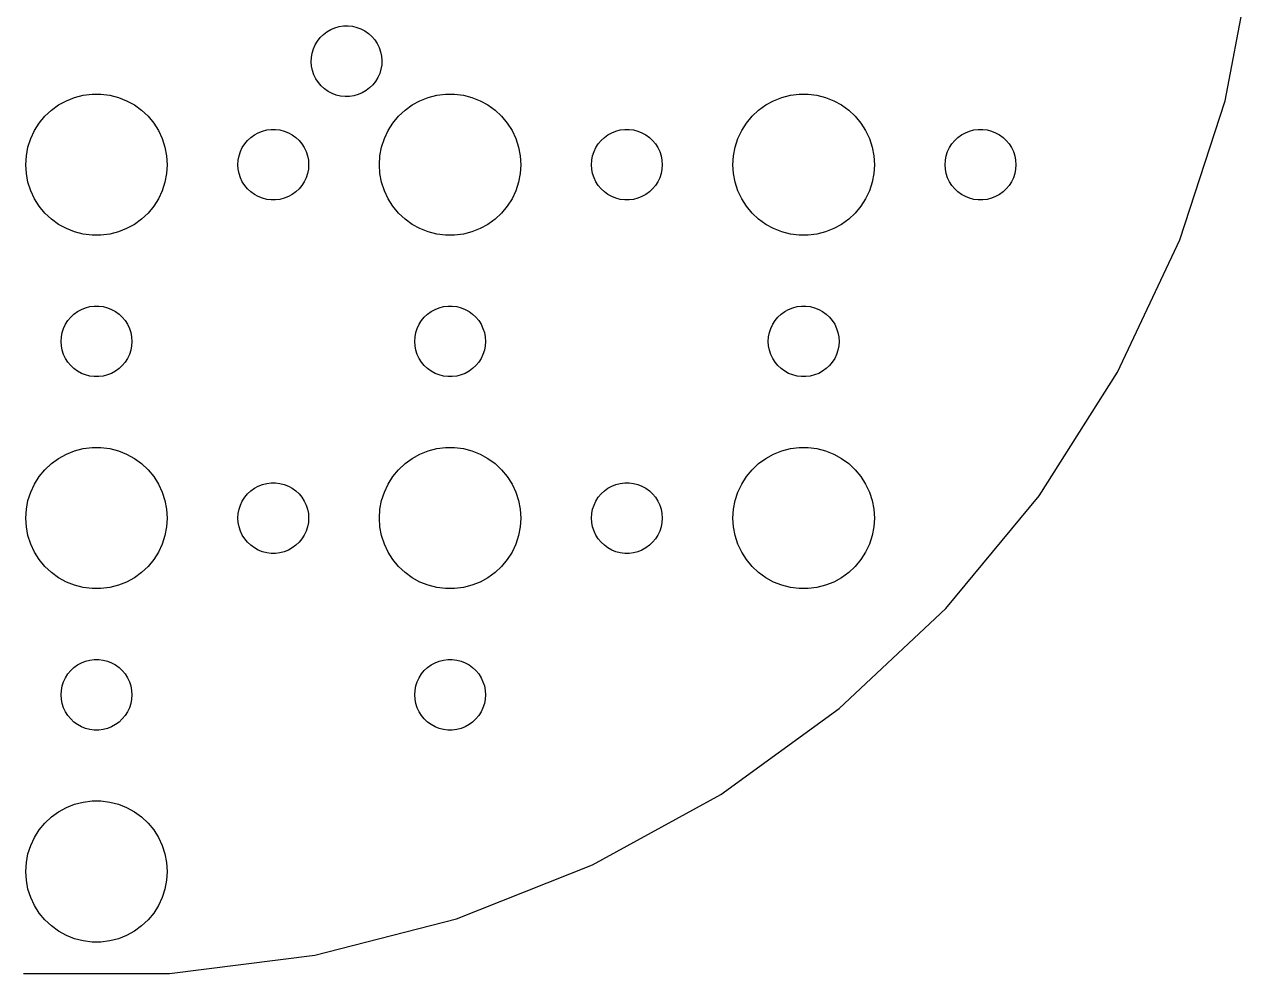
# Model space of a CAD drawing. Header units: metres. Extents: x -52 to 52, y -49 to 489.
# Drawn here: x -3.1 to 49, y 280.7 to 320.9 of the extents above; entities that cross this region are included whole.
import ezdxf

# ---------------------------------------------------------------- set-up
doc = ezdxf.new("R2010")
doc.units = ezdxf.units.M

msp = doc.modelspace()

# ---------------------------------------------------------------- linework, layer by layer
for p, q in [((47.874, 317.708), (49.037, 323.805)), ((10.2951, 320.86), (10.4815, 320.888)), ((10.4815, 320.888), (10.6698, 320.892)), ((10.6698, 320.892), (10.8571, 320.872)), ((10.8571, 320.872), (11.0405, 320.829)), ((9.37527, 320.249), (9.49228, 320.397)), ((9.49228, 320.397), (9.62686, 320.529)), ((9.62686, 320.529), (9.7769, 320.642)), ((9.7769, 320.642), (9.94003, 320.737)), ((9.94003, 320.737), (10.1137, 320.81)), ((10.1137, 320.81), (10.2951, 320.86)), ((11.0405, 320.829), (11.2171, 320.763)), ((11.2171, 320.763), (11.384, 320.676)), ((11.384, 320.676), (11.5387, 320.569)), ((11.5387, 320.569), (11.6787, 320.443)), ((11.6787, 320.443), (11.8018, 320.3)), ((9.14662, 319.736), (9.20107, 319.916)), ((9.20107, 319.916), (9.27768, 320.088)), ((9.27768, 320.088), (9.37527, 320.249)), ((11.8018, 320.3), (11.906, 320.143)), ((11.906, 320.143), (11.9898, 319.974)), ((11.9898, 319.974), (12.0517, 319.796)), ((9.10732, 319.362), (9.1152, 319.55)), ((9.12308, 319.174), (9.10732, 319.362)), ((9.1152, 319.55), (9.14662, 319.736)), ((12.0517, 319.796), (12.0909, 319.612)), ((12.0909, 319.612), (12.1067, 319.424)), ((12.1067, 319.424), (12.0988, 319.236)), ((9.16225, 318.99), (9.12308, 319.174)), ((9.2242, 318.812), (9.16225, 318.99)), ((9.30795, 318.643), (9.2242, 318.812)), ((12.0129, 318.87), (11.9363, 318.698)), ((12.0674, 319.05), (12.0129, 318.87)), ((12.0988, 319.236), (12.0674, 319.05)), ((9.4122, 318.486), (9.30795, 318.643)), ((9.53528, 318.344), (9.4122, 318.486)), ((9.67528, 318.217), (9.53528, 318.344)), ((11.7217, 318.389), (11.5871, 318.258)), ((11.8387, 318.537), (11.7217, 318.389)), ((11.9363, 318.698), (11.8387, 318.537)), ((-1.27733, 317.714), (-0.927048, 317.853)), ((-0.927048, 317.853), (-0.562134, 317.947)), ((-0.562134, 317.947), (-0.18837, 317.994)), ((-0.18837, 317.994), (0.18837, 317.994)), ((0.18837, 317.994), (0.562134, 317.947)), ((0.562134, 317.947), (0.927048, 317.853)), ((0.927048, 317.853), (1.27733, 317.714)), ((9.82996, 318.11), (9.67528, 318.217)), ((9.99689, 318.023), (9.82996, 318.11)), ((10.1734, 317.957), (9.99689, 318.023)), ((10.3568, 317.914), (10.1734, 317.957)), ((10.5442, 317.894), (10.3568, 317.914)), ((10.7325, 317.898), (10.5442, 317.894)), ((10.9189, 317.926), (10.7325, 317.898)), ((11.1003, 317.976), (10.9189, 317.926)), ((11.2739, 318.049), (11.1003, 317.976)), ((11.4371, 318.144), (11.2739, 318.049)), ((11.5871, 318.258), (11.4371, 318.144)), ((13.7227, 317.714), (14.0729, 317.853)), ((14.0729, 317.853), (14.4379, 317.947)), ((14.4379, 317.947), (14.8116, 317.994)), ((14.8116, 317.994), (15.1884, 317.994)), ((15.1884, 317.994), (15.5621, 317.947)), ((15.5621, 317.947), (15.927, 317.853)), ((15.927, 317.853), (16.2773, 317.714)), ((28.7227, 317.714), (29.0729, 317.853)), ((29.0729, 317.853), (29.4379, 317.947)), ((29.4379, 317.947), (29.8116, 317.994)), ((29.8116, 317.994), (30.1884, 317.994)), ((30.1884, 317.994), (30.5621, 317.947)), ((30.5621, 317.947), (30.927, 317.853)), ((30.927, 317.853), (31.2773, 317.714)), ((-2.1869, 317.054), (-1.91226, 317.312)), ((-1.91226, 317.312), (-1.60747, 317.533)), ((-1.60747, 317.533), (-1.27733, 317.714)), ((1.27733, 317.714), (1.60747, 317.533)), ((1.60747, 317.533), (1.91226, 317.312)), ((1.91226, 317.312), (2.1869, 317.054)), ((12.8131, 317.054), (13.0877, 317.312)), ((13.0877, 317.312), (13.3925, 317.533)), ((13.3925, 317.533), (13.7227, 317.714)), ((16.2773, 317.714), (16.6075, 317.533)), ((16.6075, 317.533), (16.9123, 317.312)), ((16.9123, 317.312), (17.1869, 317.054)), ((27.8131, 317.054), (28.0877, 317.312)), ((28.0877, 317.312), (28.3925, 317.533)), ((28.3925, 317.533), (28.7227, 317.714)), ((31.2773, 317.714), (31.6075, 317.533)), ((31.6075, 317.533), (31.9123, 317.312)), ((31.9123, 317.312), (32.1869, 317.054)), ((45.9559, 311.805), (47.874, 317.708)), ((-2.62891, 316.445), (-2.42705, 316.763)), ((-2.42705, 316.763), (-2.1869, 317.054)), ((2.1869, 317.054), (2.42705, 316.763)), ((2.42705, 316.763), (2.62891, 316.445)), ((12.3711, 316.445), (12.5729, 316.763)), ((12.5729, 316.763), (12.8131, 317.054)), ((17.1869, 317.054), (17.427, 316.763)), ((17.427, 316.763), (17.6289, 316.445)), ((27.3711, 316.445), (27.5729, 316.763)), ((27.5729, 316.763), (27.8131, 317.054)), ((32.1869, 317.054), (32.427, 316.763)), ((32.427, 316.763), (32.6289, 316.445)), ((-2.78932, 316.104), (-2.62891, 316.445)), ((2.62891, 316.445), (2.78932, 316.104)), ((6.54385, 316.156), (6.69626, 316.266)), ((6.69626, 316.266), (6.86133, 316.357)), ((6.86133, 316.357), (7.03647, 316.427)), ((7.03647, 316.427), (7.21892, 316.473)), ((7.21892, 316.473), (7.40581, 316.497)), ((7.40581, 316.497), (7.59418, 316.497)), ((7.59418, 316.497), (7.78107, 316.473)), ((7.78107, 316.473), (7.96352, 316.427)), ((7.96352, 316.427), (8.13866, 316.357)), ((8.13866, 316.357), (8.30373, 316.266)), ((8.30373, 316.266), (8.45613, 316.156)), ((12.2107, 316.104), (12.3711, 316.445)), ((17.6289, 316.445), (17.7893, 316.104)), ((21.5439, 316.156), (21.6963, 316.266)), ((21.6963, 316.266), (21.8613, 316.357)), ((21.8613, 316.357), (22.0365, 316.427)), ((22.0365, 316.427), (22.2189, 316.473)), ((22.2189, 316.473), (22.4058, 316.497)), ((22.4058, 316.497), (22.5942, 316.497)), ((22.5942, 316.497), (22.7811, 316.473)), ((22.7811, 316.473), (22.9635, 316.427)), ((22.9635, 316.427), (23.1387, 316.357)), ((23.1387, 316.357), (23.3037, 316.266)), ((23.3037, 316.266), (23.4561, 316.156)), ((27.2107, 316.104), (27.3711, 316.445)), ((32.6289, 316.445), (32.7893, 316.104)), ((36.5439, 316.156), (36.6963, 316.266)), ((36.6963, 316.266), (36.8613, 316.357)), ((36.8613, 316.357), (37.0365, 316.427)), ((37.0365, 316.427), (37.2189, 316.473)), ((37.2189, 316.473), (37.4058, 316.497)), ((37.4058, 316.497), (37.5942, 316.497)), ((37.5942, 316.497), (37.7811, 316.473)), ((37.7811, 316.473), (37.9635, 316.427)), ((37.9635, 316.427), (38.1387, 316.357)), ((38.1387, 316.357), (38.3037, 316.266)), ((38.3037, 316.266), (38.4561, 316.156)), ((-2.97633, 315.376), (-2.90575, 315.746)), ((-2.90575, 315.746), (-2.78932, 316.104)), ((2.78932, 316.104), (2.90575, 315.746)), ((2.90575, 315.746), (2.97633, 315.376)), ((6.10533, 315.552), (6.18553, 315.723)), ((6.18553, 315.723), (6.28647, 315.882)), ((6.28647, 315.882), (6.40654, 316.027)), ((6.40654, 316.027), (6.54385, 316.156)), ((8.45613, 316.156), (8.59344, 316.027)), ((8.59344, 316.027), (8.71352, 315.882)), ((8.71352, 315.882), (8.81445, 315.723)), ((8.81445, 315.723), (8.89465, 315.552)), ((12.0237, 315.376), (12.0942, 315.746)), ((12.0942, 315.746), (12.2107, 316.104)), ((17.7893, 316.104), (17.9057, 315.746)), ((17.9057, 315.746), (17.9763, 315.376)), ((21.1053, 315.552), (21.1855, 315.723)), ((21.1855, 315.723), (21.2865, 315.882)), ((21.2865, 315.882), (21.4065, 316.027)), ((21.4065, 316.027), (21.5439, 316.156)), ((23.4561, 316.156), (23.5934, 316.027)), ((23.5934, 316.027), (23.7135, 315.882)), ((23.7135, 315.882), (23.8145, 315.723)), ((23.8145, 315.723), (23.8947, 315.552)), ((27.0237, 315.376), (27.0942, 315.746)), ((27.0942, 315.746), (27.2107, 316.104)), ((32.7893, 316.104), (32.9057, 315.746)), ((32.9057, 315.746), (32.9763, 315.376)), ((36.1053, 315.552), (36.1855, 315.723)), ((36.1855, 315.723), (36.2865, 315.882)), ((36.2865, 315.882), (36.4065, 316.027)), ((36.4065, 316.027), (36.5439, 316.156)), ((38.4561, 316.156), (38.5934, 316.027)), ((38.5934, 316.027), (38.7135, 315.882)), ((38.7135, 315.882), (38.8145, 315.723)), ((38.8145, 315.723), (38.8947, 315.552)), ((-3, 315), (-2.97633, 315.376)), ((2.97633, 315.376), (3, 315)), ((6, 315), (6.01183, 315.188)), ((6.01183, 315.188), (6.04712, 315.373)), ((6.04712, 315.373), (6.10533, 315.552)), ((8.89465, 315.552), (8.95287, 315.373)), ((8.95287, 315.373), (8.98816, 315.188)), ((8.98816, 315.188), (9, 315)), ((12, 315), (12.0237, 315.376)), ((17.9763, 315.376), (18, 315)), ((21, 315), (21.0118, 315.188)), ((21.0118, 315.188), (21.0471, 315.373)), ((21.0471, 315.373), (21.1053, 315.552)), ((23.8947, 315.552), (23.9529, 315.373)), ((23.9529, 315.373), (23.9882, 315.188)), ((23.9882, 315.188), (24, 315)), ((27, 315), (27.0237, 315.376)), ((32.9763, 315.376), (33, 315)), ((36, 315), (36.0118, 315.188)), ((36.0118, 315.188), (36.0471, 315.373)), ((36.0471, 315.373), (36.1053, 315.552)), ((38.8947, 315.552), (38.9529, 315.373)), ((38.9529, 315.373), (38.9882, 315.188)), ((38.9882, 315.188), (39, 315)), ((-2.97633, 314.624), (-3, 315)), ((-2.90575, 314.254), (-2.97633, 314.624)), ((2.97633, 314.624), (2.90575, 314.254)), ((3, 315), (2.97633, 314.624)), ((6.01183, 314.812), (6, 315)), ((6.04712, 314.627), (6.01183, 314.812)), ((6.10533, 314.448), (6.04712, 314.627)), ((8.95287, 314.627), (8.89465, 314.448)), ((8.98816, 314.812), (8.95287, 314.627)), ((9, 315), (8.98816, 314.812)), ((12.0237, 314.624), (12, 315)), ((12.0942, 314.254), (12.0237, 314.624)), ((17.9763, 314.624), (17.9057, 314.254)), ((18, 315), (17.9763, 314.624)), ((21.0118, 314.812), (21, 315)), ((21.0471, 314.627), (21.0118, 314.812)), ((21.1053, 314.448), (21.0471, 314.627)), ((23.9529, 314.627), (23.8947, 314.448)), ((23.9882, 314.812), (23.9529, 314.627)), ((24, 315), (23.9882, 314.812)), ((27.0237, 314.624), (27, 315)), ((27.0942, 314.254), (27.0237, 314.624)), ((32.9763, 314.624), (32.9057, 314.254)), ((33, 315), (32.9763, 314.624)), ((36.0118, 314.812), (36, 315)), ((36.0471, 314.627), (36.0118, 314.812)), ((36.1053, 314.448), (36.0471, 314.627)), ((38.9529, 314.627), (38.8947, 314.448)), ((38.9882, 314.812), (38.9529, 314.627)), ((39, 315), (38.9882, 314.812)), ((-2.78932, 313.896), (-2.90575, 314.254)), ((2.90575, 314.254), (2.78932, 313.896)), ((6.18553, 314.277), (6.10533, 314.448)), ((6.28647, 314.118), (6.18553, 314.277)), ((6.40654, 313.973), (6.28647, 314.118)), ((8.71352, 314.118), (8.59344, 313.973)), ((8.81445, 314.277), (8.71352, 314.118)), ((8.89465, 314.448), (8.81445, 314.277)), ((12.2107, 313.896), (12.0942, 314.254)), ((17.9057, 314.254), (17.7893, 313.896)), ((21.1855, 314.277), (21.1053, 314.448)), ((21.2865, 314.118), (21.1855, 314.277)), ((21.4065, 313.973), (21.2865, 314.118)), ((23.7135, 314.118), (23.5934, 313.973)), ((23.8145, 314.277), (23.7135, 314.118)), ((23.8947, 314.448), (23.8145, 314.277)), ((27.2107, 313.896), (27.0942, 314.254)), ((32.9057, 314.254), (32.7893, 313.896)), ((36.1855, 314.277), (36.1053, 314.448)), ((36.2865, 314.118), (36.1855, 314.277)), ((36.4065, 313.973), (36.2865, 314.118)), ((38.7135, 314.118), (38.5934, 313.973)), ((38.8145, 314.277), (38.7135, 314.118)), ((38.8947, 314.448), (38.8145, 314.277)), ((-2.62891, 313.555), (-2.78932, 313.896)), ((2.78932, 313.896), (2.62891, 313.555)), ((6.54385, 313.844), (6.40654, 313.973)), ((6.69626, 313.734), (6.54385, 313.844)), ((6.86133, 313.643), (6.69626, 313.734)), ((7.03647, 313.573), (6.86133, 313.643)), ((8.13866, 313.643), (7.96352, 313.573)), ((8.30373, 313.734), (8.13866, 313.643)), ((8.45613, 313.844), (8.30373, 313.734)), ((8.59344, 313.973), (8.45613, 313.844)), ((12.3711, 313.555), (12.2107, 313.896)), ((17.7893, 313.896), (17.6289, 313.555)), ((21.5439, 313.844), (21.4065, 313.973)), ((21.6963, 313.734), (21.5439, 313.844)), ((21.8613, 313.643), (21.6963, 313.734)), ((22.0365, 313.573), (21.8613, 313.643)), ((23.1387, 313.643), (22.9635, 313.573)), ((23.3037, 313.734), (23.1387, 313.643)), ((23.4561, 313.844), (23.3037, 313.734)), ((23.5934, 313.973), (23.4561, 313.844)), ((27.3711, 313.555), (27.2107, 313.896)), ((32.7893, 313.896), (32.6289, 313.555)), ((36.5439, 313.844), (36.4065, 313.973)), ((36.6963, 313.734), (36.5439, 313.844)), ((36.8613, 313.643), (36.6963, 313.734)), ((37.0365, 313.573), (36.8613, 313.643)), ((38.1387, 313.643), (37.9635, 313.573)), ((38.3037, 313.734), (38.1387, 313.643)), ((38.4561, 313.844), (38.3037, 313.734)), ((38.5934, 313.973), (38.4561, 313.844)), ((-2.42705, 313.237), (-2.62891, 313.555)), ((-2.1869, 312.946), (-2.42705, 313.237)), ((2.42705, 313.237), (2.1869, 312.946)), ((2.62891, 313.555), (2.42705, 313.237)), ((7.21892, 313.527), (7.03647, 313.573)), ((7.40581, 313.503), (7.21892, 313.527)), ((7.59418, 313.503), (7.40581, 313.503)), ((7.78107, 313.527), (7.59418, 313.503)), ((7.96352, 313.573), (7.78107, 313.527)), ((12.5729, 313.237), (12.3711, 313.555)), ((12.8131, 312.946), (12.5729, 313.237)), ((17.427, 313.237), (17.1869, 312.946)), ((17.6289, 313.555), (17.427, 313.237)), ((22.2189, 313.527), (22.0365, 313.573)), ((22.4058, 313.503), (22.2189, 313.527)), ((22.5942, 313.503), (22.4058, 313.503)), ((22.7811, 313.527), (22.5942, 313.503)), ((22.9635, 313.573), (22.7811, 313.527)), ((27.5729, 313.237), (27.3711, 313.555)), ((27.8131, 312.946), (27.5729, 313.237)), ((32.427, 313.237), (32.1869, 312.946)), ((32.6289, 313.555), (32.427, 313.237)), ((37.2189, 313.527), (37.0365, 313.573)), ((37.4058, 313.503), (37.2189, 313.527)), ((37.5942, 313.503), (37.4058, 313.503)), ((37.7811, 313.527), (37.5942, 313.503)), ((37.9635, 313.573), (37.7811, 313.527)), ((-1.91226, 312.688), (-2.1869, 312.946)), ((-1.60747, 312.467), (-1.91226, 312.688)), ((1.91226, 312.688), (1.60747, 312.467)), ((2.1869, 312.946), (1.91226, 312.688)), ((13.0877, 312.688), (12.8131, 312.946)), ((13.3925, 312.467), (13.0877, 312.688)), ((16.9123, 312.688), (16.6075, 312.467)), ((17.1869, 312.946), (16.9123, 312.688)), ((28.0877, 312.688), (27.8131, 312.946)), ((28.3925, 312.467), (28.0877, 312.688)), ((31.9123, 312.688), (31.6075, 312.467)), ((32.1869, 312.946), (31.9123, 312.688)), ((-1.27733, 312.286), (-1.60747, 312.467)), ((-0.927048, 312.147), (-1.27733, 312.286)), ((-0.562134, 312.053), (-0.927048, 312.147)), ((-0.18837, 312.006), (-0.562134, 312.053)), ((0.562134, 312.053), (0.18837, 312.006)), ((0.927048, 312.147), (0.562134, 312.053)), ((1.27733, 312.286), (0.927048, 312.147)), ((1.60747, 312.467), (1.27733, 312.286)), ((13.7227, 312.286), (13.3925, 312.467)), ((14.0729, 312.147), (13.7227, 312.286)), ((14.4379, 312.053), (14.0729, 312.147)), ((14.8116, 312.006), (14.4379, 312.053)), ((15.5621, 312.053), (15.1884, 312.006)), ((15.927, 312.147), (15.5621, 312.053)), ((16.2773, 312.286), (15.927, 312.147)), ((16.6075, 312.467), (16.2773, 312.286)), ((28.7227, 312.286), (28.3925, 312.467)), ((29.0729, 312.147), (28.7227, 312.286)), ((29.4379, 312.053), (29.0729, 312.147)), ((29.8116, 312.006), (29.4379, 312.053)), ((30.5621, 312.053), (30.1884, 312.006)), ((30.927, 312.147), (30.5621, 312.053)), ((31.2773, 312.286), (30.927, 312.147)), ((31.6075, 312.467), (31.2773, 312.286)), ((0.18837, 312.006), (-0.18837, 312.006)), ((15.1884, 312.006), (14.8116, 312.006)), ((30.1884, 312.006), (29.8116, 312.006)), ((43.313, 306.188), (45.9559, 311.805)), ((-0.638657, 308.857), (-0.463516, 308.927)), ((-0.463516, 308.927), (-0.281067, 308.973)), ((-0.281067, 308.973), (-0.094177, 308.997)), ((-0.094177, 308.997), (0.094177, 308.997)), ((0.094177, 308.997), (0.281067, 308.973)), ((0.281067, 308.973), (0.463516, 308.927)), ((0.463516, 308.927), (0.638657, 308.857)), ((14.3613, 308.857), (14.5365, 308.927)), ((14.5365, 308.927), (14.7189, 308.973)), ((14.7189, 308.973), (14.9058, 308.997)), ((14.9058, 308.997), (15.0942, 308.997)), ((15.0942, 308.997), (15.2811, 308.973)), ((15.2811, 308.973), (15.4635, 308.927)), ((15.4635, 308.927), (15.6387, 308.857)), ((29.3613, 308.857), (29.5365, 308.927)), ((29.5365, 308.927), (29.7189, 308.973)), ((29.7189, 308.973), (29.9058, 308.997)), ((29.9058, 308.997), (30.0942, 308.997)), ((30.0942, 308.997), (30.2811, 308.973)), ((30.2811, 308.973), (30.4635, 308.927)), ((30.4635, 308.927), (30.6387, 308.857)), ((-1.31445, 308.223), (-1.21352, 308.382)), ((-1.21352, 308.382), (-1.09344, 308.527)), ((-1.09344, 308.527), (-0.956131, 308.656)), ((-0.956131, 308.656), (-0.803726, 308.766)), ((-0.803726, 308.766), (-0.638657, 308.857)), ((0.638657, 308.857), (0.803726, 308.766)), ((0.803726, 308.766), (0.956131, 308.656)), ((0.956131, 308.656), (1.09344, 308.527)), ((1.09344, 308.527), (1.21352, 308.382)), ((1.21352, 308.382), (1.31445, 308.223)), ((13.6855, 308.223), (13.7865, 308.382)), ((13.7865, 308.382), (13.9065, 308.527)), ((13.9065, 308.527), (14.0439, 308.656)), ((14.0439, 308.656), (14.1963, 308.766)), ((14.1963, 308.766), (14.3613, 308.857)), ((15.6387, 308.857), (15.8037, 308.766)), ((15.8037, 308.766), (15.9561, 308.656)), ((15.9561, 308.656), (16.0934, 308.527)), ((16.0934, 308.527), (16.2135, 308.382)), ((16.2135, 308.382), (16.3145, 308.223)), ((28.6855, 308.223), (28.7865, 308.382)), ((28.7865, 308.382), (28.9065, 308.527)), ((28.9065, 308.527), (29.0439, 308.656)), ((29.0439, 308.656), (29.1963, 308.766)), ((29.1963, 308.766), (29.3613, 308.857)), ((30.6387, 308.857), (30.8037, 308.766)), ((30.8037, 308.766), (30.9561, 308.656)), ((30.9561, 308.656), (31.0934, 308.527)), ((31.0934, 308.527), (31.2135, 308.382)), ((31.2135, 308.382), (31.3145, 308.223)), ((-1.48816, 307.688), (-1.45287, 307.873)), ((-1.45287, 307.873), (-1.39465, 308.052)), ((-1.39465, 308.052), (-1.31445, 308.223)), ((1.31445, 308.223), (1.39465, 308.052)), ((1.39465, 308.052), (1.45287, 307.873)), ((1.45287, 307.873), (1.48816, 307.688)), ((13.5118, 307.688), (13.5471, 307.873)), ((13.5471, 307.873), (13.6053, 308.052)), ((13.6053, 308.052), (13.6855, 308.223)), ((16.3145, 308.223), (16.3947, 308.052)), ((16.3947, 308.052), (16.4529, 307.873)), ((16.4529, 307.873), (16.4882, 307.688)), ((28.5118, 307.688), (28.5471, 307.873)), ((28.5471, 307.873), (28.6053, 308.052)), ((28.6053, 308.052), (28.6855, 308.223)), ((31.3145, 308.223), (31.3947, 308.052)), ((31.3947, 308.052), (31.4529, 307.873)), ((31.4529, 307.873), (31.4882, 307.688)), ((-1.5, 307.5), (-1.48816, 307.688)), ((-1.48816, 307.312), (-1.5, 307.5)), ((1.48816, 307.688), (1.5, 307.5)), ((1.5, 307.5), (1.48816, 307.312)), ((13.5, 307.5), (13.5118, 307.688)), ((13.5118, 307.312), (13.5, 307.5)), ((16.4882, 307.688), (16.5, 307.5)), ((16.5, 307.5), (16.4882, 307.312)), ((28.5, 307.5), (28.5118, 307.688)), ((28.5118, 307.312), (28.5, 307.5)), ((31.4882, 307.688), (31.5, 307.5)), ((31.5, 307.5), (31.4882, 307.312)), ((-1.45287, 307.127), (-1.48816, 307.312)), ((-1.39465, 306.948), (-1.45287, 307.127)), ((-1.31445, 306.777), (-1.39465, 306.948)), ((1.39465, 306.948), (1.31445, 306.777)), ((1.45287, 307.127), (1.39465, 306.948)), ((1.48816, 307.312), (1.45287, 307.127)), ((13.5471, 307.127), (13.5118, 307.312)), ((13.6053, 306.948), (13.5471, 307.127)), ((13.6855, 306.777), (13.6053, 306.948)), ((16.3947, 306.948), (16.3145, 306.777)), ((16.4529, 307.127), (16.3947, 306.948)), ((16.4882, 307.312), (16.4529, 307.127)), ((28.5471, 307.127), (28.5118, 307.312)), ((28.6053, 306.948), (28.5471, 307.127)), ((28.6855, 306.777), (28.6053, 306.948)), ((31.3947, 306.948), (31.3145, 306.777)), ((31.4529, 307.127), (31.3947, 306.948)), ((31.4882, 307.312), (31.4529, 307.127)), ((-1.21352, 306.618), (-1.31445, 306.777)), ((-1.09344, 306.473), (-1.21352, 306.618)), ((-0.956131, 306.344), (-1.09344, 306.473)), ((-0.803726, 306.234), (-0.956131, 306.344)), ((0.956131, 306.344), (0.803726, 306.234)), ((1.09344, 306.473), (0.956131, 306.344)), ((1.21352, 306.618), (1.09344, 306.473)), ((1.31445, 306.777), (1.21352, 306.618)), ((13.7865, 306.618), (13.6855, 306.777)), ((13.9065, 306.473), (13.7865, 306.618)), ((14.0439, 306.344), (13.9065, 306.473)), ((14.1963, 306.234), (14.0439, 306.344)), ((15.9561, 306.344), (15.8037, 306.234)), ((16.0934, 306.473), (15.9561, 306.344)), ((16.2135, 306.618), (16.0934, 306.473)), ((16.3145, 306.777), (16.2135, 306.618)), ((28.7865, 306.618), (28.6855, 306.777)), ((28.9065, 306.473), (28.7865, 306.618)), ((29.0439, 306.344), (28.9065, 306.473)), ((29.1963, 306.234), (29.0439, 306.344)), ((30.9561, 306.344), (30.8037, 306.234)), ((31.0934, 306.473), (30.9561, 306.344)), ((31.2135, 306.618), (31.0934, 306.473)), ((31.3145, 306.777), (31.2135, 306.618)), ((-0.638657, 306.143), (-0.803726, 306.234)), ((-0.463516, 306.073), (-0.638657, 306.143)), ((-0.281067, 306.027), (-0.463516, 306.073)), ((-0.094177, 306.003), (-0.281067, 306.027)), ((0.094177, 306.003), (-0.094177, 306.003)), ((0.281067, 306.027), (0.094177, 306.003)), ((0.463516, 306.073), (0.281067, 306.027)), ((0.638657, 306.143), (0.463516, 306.073)), ((0.803726, 306.234), (0.638657, 306.143)), ((14.3613, 306.143), (14.1963, 306.234)), ((14.5365, 306.073), (14.3613, 306.143)), ((14.7189, 306.027), (14.5365, 306.073)), ((14.9058, 306.003), (14.7189, 306.027)), ((15.0942, 306.003), (14.9058, 306.003)), ((15.2811, 306.027), (15.0942, 306.003)), ((15.4635, 306.073), (15.2811, 306.027)), ((15.6387, 306.143), (15.4635, 306.073)), ((15.8037, 306.234), (15.6387, 306.143)), ((29.3613, 306.143), (29.1963, 306.234)), ((29.5365, 306.073), (29.3613, 306.143)), ((29.7189, 306.027), (29.5365, 306.073)), ((29.9058, 306.003), (29.7189, 306.027)), ((30.0942, 306.003), (29.9058, 306.003)), ((30.2811, 306.027), (30.0942, 306.003)), ((30.4635, 306.073), (30.2811, 306.027)), ((30.6387, 306.143), (30.4635, 306.073)), ((30.8037, 306.234), (30.6387, 306.143)), ((39.9871, 300.948), (43.313, 306.188)), ((-1.60747, 302.533), (-1.27733, 302.714)), ((-1.27733, 302.714), (-0.927048, 302.853)), ((-0.927048, 302.853), (-0.562134, 302.947)), ((-0.562134, 302.947), (-0.18837, 302.994)), ((-0.18837, 302.994), (0.18837, 302.994)), ((0.18837, 302.994), (0.562134, 302.947)), ((0.562134, 302.947), (0.927048, 302.853)), ((0.927048, 302.853), (1.27733, 302.714)), ((1.27733, 302.714), (1.60747, 302.533)), ((13.3925, 302.533), (13.7227, 302.714)), ((13.7227, 302.714), (14.0729, 302.853)), ((14.0729, 302.853), (14.4379, 302.947)), ((14.4379, 302.947), (14.8116, 302.994)), ((14.8116, 302.994), (15.1884, 302.994)), ((15.1884, 302.994), (15.5621, 302.947)), ((15.5621, 302.947), (15.927, 302.853)), ((15.927, 302.853), (16.2773, 302.714)), ((16.2773, 302.714), (16.6075, 302.533)), ((28.3925, 302.533), (28.7227, 302.714)), ((28.7227, 302.714), (29.0729, 302.853)), ((29.0729, 302.853), (29.4379, 302.947)), ((29.4379, 302.947), (29.8116, 302.994)), ((29.8116, 302.994), (30.1884, 302.994)), ((30.1884, 302.994), (30.5621, 302.947)), ((30.5621, 302.947), (30.927, 302.853)), ((30.927, 302.853), (31.2773, 302.714)), ((31.2773, 302.714), (31.6075, 302.533)), ((-2.1869, 302.054), (-1.91226, 302.312)), ((-1.91226, 302.312), (-1.60747, 302.533)), ((1.60747, 302.533), (1.91226, 302.312)), ((1.91226, 302.312), (2.1869, 302.054)), ((12.8131, 302.054), (13.0877, 302.312)), ((13.0877, 302.312), (13.3925, 302.533)), ((16.6075, 302.533), (16.9123, 302.312)), ((16.9123, 302.312), (17.1869, 302.054)), ((27.8131, 302.054), (28.0877, 302.312)), ((28.0877, 302.312), (28.3925, 302.533)), ((31.6075, 302.533), (31.9123, 302.312)), ((31.9123, 302.312), (32.1869, 302.054)), ((-2.62891, 301.445), (-2.42705, 301.763)), ((-2.42705, 301.763), (-2.1869, 302.054)), ((2.1869, 302.054), (2.42705, 301.763)), ((2.42705, 301.763), (2.62891, 301.445)), ((12.3711, 301.445), (12.5729, 301.763)), ((12.5729, 301.763), (12.8131, 302.054)), ((17.1869, 302.054), (17.427, 301.763)), ((17.427, 301.763), (17.6289, 301.445)), ((27.3711, 301.445), (27.5729, 301.763)), ((27.5729, 301.763), (27.8131, 302.054)), ((32.1869, 302.054), (32.427, 301.763)), ((32.427, 301.763), (32.6289, 301.445)), ((-2.90575, 300.746), (-2.78932, 301.104)), ((-2.78932, 301.104), (-2.62891, 301.445)), ((2.62891, 301.445), (2.78932, 301.104)), ((2.78932, 301.104), (2.90575, 300.746)), ((6.40654, 301.027), (6.54385, 301.156)), ((6.54385, 301.156), (6.69626, 301.266)), ((6.69626, 301.266), (6.86133, 301.357)), ((6.86133, 301.357), (7.03647, 301.427)), ((7.03647, 301.427), (7.21892, 301.473)), ((7.21892, 301.473), (7.40581, 301.497)), ((7.40581, 301.497), (7.59418, 301.497)), ((7.59418, 301.497), (7.78107, 301.473)), ((7.78107, 301.473), (7.96352, 301.427)), ((7.96352, 301.427), (8.13866, 301.357)), ((8.13866, 301.357), (8.30373, 301.266)), ((8.30373, 301.266), (8.45613, 301.156)), ((8.45613, 301.156), (8.59344, 301.027)), ((12.0942, 300.746), (12.2107, 301.104)), ((12.2107, 301.104), (12.3711, 301.445)), ((17.6289, 301.445), (17.7893, 301.104)), ((17.7893, 301.104), (17.9057, 300.746)), ((21.4065, 301.027), (21.5439, 301.156)), ((21.5439, 301.156), (21.6963, 301.266)), ((21.6963, 301.266), (21.8613, 301.357)), ((21.8613, 301.357), (22.0365, 301.427)), ((22.0365, 301.427), (22.2189, 301.473)), ((22.2189, 301.473), (22.4058, 301.497)), ((22.4058, 301.497), (22.5942, 301.497)), ((22.5942, 301.497), (22.7811, 301.473)), ((22.7811, 301.473), (22.9635, 301.427)), ((22.9635, 301.427), (23.1387, 301.357)), ((23.1387, 301.357), (23.3037, 301.266)), ((23.3037, 301.266), (23.4561, 301.156)), ((23.4561, 301.156), (23.5934, 301.027)), ((27.0942, 300.746), (27.2107, 301.104)), ((27.2107, 301.104), (27.3711, 301.445)), ((32.6289, 301.445), (32.7893, 301.104)), ((32.7893, 301.104), (32.9057, 300.746)), ((-2.97633, 300.376), (-2.90575, 300.746)), ((2.90575, 300.746), (2.97633, 300.376)), ((6.10533, 300.552), (6.18553, 300.723)), ((6.18553, 300.723), (6.28647, 300.882)), ((6.28647, 300.882), (6.40654, 301.027)), ((8.59344, 301.027), (8.71352, 300.882)), ((8.71352, 300.882), (8.81445, 300.723)), ((8.81445, 300.723), (8.89465, 300.552)), ((12.0237, 300.376), (12.0942, 300.746)), ((17.9057, 300.746), (17.9763, 300.376)), ((21.1053, 300.552), (21.1855, 300.723)), ((21.1855, 300.723), (21.2865, 300.882)), ((21.2865, 300.882), (21.4065, 301.027)), ((23.5934, 301.027), (23.7135, 300.882)), ((23.7135, 300.882), (23.8145, 300.723)), ((23.8145, 300.723), (23.8947, 300.552)), ((27.0237, 300.376), (27.0942, 300.746)), ((32.9057, 300.746), (32.9763, 300.376)), ((36.0306, 296.165), (39.9871, 300.948)), ((-3, 300), (-2.97633, 300.376)), ((2.97633, 300.376), (3, 300)), ((6, 300), (6.01183, 300.188)), ((6.01183, 300.188), (6.04712, 300.373)), ((6.04712, 300.373), (6.10533, 300.552)), ((8.89465, 300.552), (8.95287, 300.373)), ((8.95287, 300.373), (8.98816, 300.188)), ((8.98816, 300.188), (9, 300)), ((12, 300), (12.0237, 300.376)), ((17.9763, 300.376), (18, 300)), ((21, 300), (21.0118, 300.188)), ((21.0118, 300.188), (21.0471, 300.373)), ((21.0471, 300.373), (21.1053, 300.552)), ((23.8947, 300.552), (23.9529, 300.373)), ((23.9529, 300.373), (23.9882, 300.188)), ((23.9882, 300.188), (24, 300)), ((27, 300), (27.0237, 300.376)), ((32.9763, 300.376), (33, 300)), ((-2.97633, 299.624), (-3, 300)), ((-2.90575, 299.254), (-2.97633, 299.624)), ((2.97633, 299.624), (2.90575, 299.254)), ((3, 300), (2.97633, 299.624)), ((6.01183, 299.812), (6, 300)), ((6.04712, 299.627), (6.01183, 299.812)), ((6.10533, 299.448), (6.04712, 299.627)), ((8.95287, 299.627), (8.89465, 299.448)), ((8.98816, 299.812), (8.95287, 299.627)), ((9, 300), (8.98816, 299.812)), ((12.0237, 299.624), (12, 300)), ((12.0942, 299.254), (12.0237, 299.624)), ((17.9763, 299.624), (17.9057, 299.254)), ((18, 300), (17.9763, 299.624)), ((21.0118, 299.812), (21, 300)), ((21.0471, 299.627), (21.0118, 299.812)), ((21.1053, 299.448), (21.0471, 299.627)), ((23.9529, 299.627), (23.8947, 299.448)), ((23.9882, 299.812), (23.9529, 299.627)), ((24, 300), (23.9882, 299.812)), ((27.0237, 299.624), (27, 300)), ((27.0942, 299.254), (27.0237, 299.624)), ((32.9763, 299.624), (32.9057, 299.254)), ((33, 300), (32.9763, 299.624)), ((-2.78932, 298.896), (-2.90575, 299.254)), ((2.90575, 299.254), (2.78932, 298.896)), ((6.18553, 299.277), (6.10533, 299.448)), ((6.28647, 299.118), (6.18553, 299.277)), ((6.40654, 298.973), (6.28647, 299.118)), ((8.71352, 299.118), (8.59344, 298.973)), ((8.81445, 299.277), (8.71352, 299.118)), ((8.89465, 299.448), (8.81445, 299.277)), ((12.2107, 298.896), (12.0942, 299.254)), ((17.9057, 299.254), (17.7893, 298.896)), ((21.1855, 299.277), (21.1053, 299.448)), ((21.2865, 299.118), (21.1855, 299.277)), ((21.4065, 298.973), (21.2865, 299.118)), ((23.7135, 299.118), (23.5934, 298.973)), ((23.8145, 299.277), (23.7135, 299.118)), ((23.8947, 299.448), (23.8145, 299.277)), ((27.2107, 298.896), (27.0942, 299.254)), ((32.9057, 299.254), (32.7893, 298.896)), ((-2.62891, 298.555), (-2.78932, 298.896)), ((-2.42705, 298.237), (-2.62891, 298.555)), ((2.62891, 298.555), (2.42705, 298.237)), ((2.78932, 298.896), (2.62891, 298.555)), ((6.54385, 298.844), (6.40654, 298.973)), ((6.69626, 298.734), (6.54385, 298.844)), ((6.86133, 298.643), (6.69626, 298.734)), ((7.03647, 298.573), (6.86133, 298.643)), ((7.21892, 298.527), (7.03647, 298.573)), ((7.40581, 298.503), (7.21892, 298.527)), ((7.59418, 298.503), (7.40581, 298.503)), ((7.78107, 298.527), (7.59418, 298.503)), ((7.96352, 298.573), (7.78107, 298.527)), ((8.13866, 298.643), (7.96352, 298.573)), ((8.30373, 298.734), (8.13866, 298.643)), ((8.45613, 298.844), (8.30373, 298.734)), ((8.59344, 298.973), (8.45613, 298.844)), ((12.3711, 298.555), (12.2107, 298.896)), ((12.5729, 298.237), (12.3711, 298.555)), ((17.6289, 298.555), (17.427, 298.237)), ((17.7893, 298.896), (17.6289, 298.555)), ((21.5439, 298.844), (21.4065, 298.973)), ((21.6963, 298.734), (21.5439, 298.844)), ((21.8613, 298.643), (21.6963, 298.734)), ((22.0365, 298.573), (21.8613, 298.643)), ((22.2189, 298.527), (22.0365, 298.573)), ((22.4058, 298.503), (22.2189, 298.527)), ((22.5942, 298.503), (22.4058, 298.503)), ((22.7811, 298.527), (22.5942, 298.503)), ((22.9635, 298.573), (22.7811, 298.527)), ((23.1387, 298.643), (22.9635, 298.573)), ((23.3037, 298.734), (23.1387, 298.643)), ((23.4561, 298.844), (23.3037, 298.734)), ((23.5934, 298.973), (23.4561, 298.844)), ((27.3711, 298.555), (27.2107, 298.896)), ((27.5729, 298.237), (27.3711, 298.555)), ((32.6289, 298.555), (32.427, 298.237)), ((32.7893, 298.896), (32.6289, 298.555)), ((-2.1869, 297.946), (-2.42705, 298.237)), ((2.42705, 298.237), (2.1869, 297.946)), ((12.8131, 297.946), (12.5729, 298.237)), ((17.427, 298.237), (17.1869, 297.946)), ((27.8131, 297.946), (27.5729, 298.237)), ((32.427, 298.237), (32.1869, 297.946)), ((-1.91226, 297.688), (-2.1869, 297.946)), ((-1.60747, 297.467), (-1.91226, 297.688)), ((-1.27733, 297.286), (-1.60747, 297.467)), ((1.60747, 297.467), (1.27733, 297.286)), ((1.91226, 297.688), (1.60747, 297.467)), ((2.1869, 297.946), (1.91226, 297.688)), ((13.0877, 297.688), (12.8131, 297.946)), ((13.3925, 297.467), (13.0877, 297.688)), ((13.7227, 297.286), (13.3925, 297.467)), ((16.6075, 297.467), (16.2773, 297.286)), ((16.9123, 297.688), (16.6075, 297.467)), ((17.1869, 297.946), (16.9123, 297.688)), ((28.0877, 297.688), (27.8131, 297.946)), ((28.3925, 297.467), (28.0877, 297.688)), ((28.7227, 297.286), (28.3925, 297.467)), ((31.6075, 297.467), (31.2773, 297.286)), ((31.9123, 297.688), (31.6075, 297.467)), ((32.1869, 297.946), (31.9123, 297.688)), ((-0.927048, 297.147), (-1.27733, 297.286)), ((-0.562134, 297.053), (-0.927048, 297.147)), ((-0.18837, 297.006), (-0.562134, 297.053)), ((0.18837, 297.006), (-0.18837, 297.006)), ((0.562134, 297.053), (0.18837, 297.006)), ((0.927048, 297.147), (0.562134, 297.053)), ((1.27733, 297.286), (0.927048, 297.147)), ((14.0729, 297.147), (13.7227, 297.286)), ((14.4379, 297.053), (14.0729, 297.147)), ((14.8116, 297.006), (14.4379, 297.053)), ((15.1884, 297.006), (14.8116, 297.006)), ((15.5621, 297.053), (15.1884, 297.006)), ((15.927, 297.147), (15.5621, 297.053)), ((16.2773, 297.286), (15.927, 297.147)), ((29.0729, 297.147), (28.7227, 297.286)), ((29.4379, 297.053), (29.0729, 297.147)), ((29.8116, 297.006), (29.4379, 297.053)), ((30.1884, 297.006), (29.8116, 297.006)), ((30.5621, 297.053), (30.1884, 297.006)), ((30.927, 297.147), (30.5621, 297.053)), ((31.2773, 297.286), (30.927, 297.147)), ((31.5058, 291.916), (36.0306, 296.165)), ((-0.803726, 293.766), (-0.638657, 293.857)), ((-0.638657, 293.857), (-0.463516, 293.927)), ((-0.463516, 293.927), (-0.281067, 293.973)), ((-0.281067, 293.973), (-0.094177, 293.997)), ((-0.094177, 293.997), (0.094177, 293.997)), ((0.094177, 293.997), (0.281067, 293.973)), ((0.281067, 293.973), (0.463516, 293.927)), ((0.463516, 293.927), (0.638657, 293.857)), ((0.638657, 293.857), (0.803726, 293.766)), ((14.1963, 293.766), (14.3613, 293.857)), ((14.3613, 293.857), (14.5365, 293.927)), ((14.5365, 293.927), (14.7189, 293.973)), ((14.7189, 293.973), (14.9058, 293.997)), ((14.9058, 293.997), (15.0942, 293.997)), ((15.0942, 293.997), (15.2811, 293.973)), ((15.2811, 293.973), (15.4635, 293.927)), ((15.4635, 293.927), (15.6387, 293.857)), ((15.6387, 293.857), (15.8037, 293.766)), ((-1.31445, 293.223), (-1.21352, 293.382)), ((-1.21352, 293.382), (-1.09344, 293.527)), ((-1.09344, 293.527), (-0.956131, 293.656)), ((-0.956131, 293.656), (-0.803726, 293.766)), ((0.803726, 293.766), (0.956131, 293.656)), ((0.956131, 293.656), (1.09344, 293.527)), ((1.09344, 293.527), (1.21352, 293.382)), ((1.21352, 293.382), (1.31445, 293.223)), ((13.6855, 293.223), (13.7865, 293.382)), ((13.7865, 293.382), (13.9065, 293.527)), ((13.9065, 293.527), (14.0439, 293.656)), ((14.0439, 293.656), (14.1963, 293.766)), ((15.8037, 293.766), (15.9561, 293.656)), ((15.9561, 293.656), (16.0934, 293.527)), ((16.0934, 293.527), (16.2135, 293.382)), ((16.2135, 293.382), (16.3145, 293.223)), ((-1.48816, 292.688), (-1.45287, 292.873)), ((-1.45287, 292.873), (-1.39465, 293.052)), ((-1.39465, 293.052), (-1.31445, 293.223)), ((1.31445, 293.223), (1.39465, 293.052)), ((1.39465, 293.052), (1.45287, 292.873)), ((1.45287, 292.873), (1.48816, 292.688)), ((13.5118, 292.688), (13.5471, 292.873)), ((13.5471, 292.873), (13.6053, 293.052)), ((13.6053, 293.052), (13.6855, 293.223)), ((16.3145, 293.223), (16.3947, 293.052)), ((16.3947, 293.052), (16.4529, 292.873)), ((16.4529, 292.873), (16.4882, 292.688)), ((-1.5, 292.5), (-1.48816, 292.688)), ((-1.48816, 292.312), (-1.5, 292.5)), ((-1.45287, 292.127), (-1.48816, 292.312)), ((1.48816, 292.312), (1.45287, 292.127)), ((1.48816, 292.688), (1.5, 292.5)), ((1.5, 292.5), (1.48816, 292.312)), ((13.5, 292.5), (13.5118, 292.688)), ((13.5118, 292.312), (13.5, 292.5)), ((13.5471, 292.127), (13.5118, 292.312)), ((16.4882, 292.312), (16.4529, 292.127)), ((16.4882, 292.688), (16.5, 292.5)), ((16.5, 292.5), (16.4882, 292.312)), ((-1.39465, 291.948), (-1.45287, 292.127)), ((-1.31445, 291.777), (-1.39465, 291.948)), ((-1.21352, 291.618), (-1.31445, 291.777)), ((1.31445, 291.777), (1.21352, 291.618)), ((1.39465, 291.948), (1.31445, 291.777)), ((1.45287, 292.127), (1.39465, 291.948)), ((13.6053, 291.948), (13.5471, 292.127)), ((13.6855, 291.777), (13.6053, 291.948)), ((13.7865, 291.618), (13.6855, 291.777)), ((16.3145, 291.777), (16.2135, 291.618)), ((16.3947, 291.948), (16.3145, 291.777)), ((16.4529, 292.127), (16.3947, 291.948)), ((26.4842, 288.268), (31.5058, 291.916)), ((-1.09344, 291.473), (-1.21352, 291.618)), ((-0.956131, 291.344), (-1.09344, 291.473)), ((-0.803726, 291.234), (-0.956131, 291.344)), ((-0.638657, 291.143), (-0.803726, 291.234)), ((0.803726, 291.234), (0.638657, 291.143)), ((0.956131, 291.344), (0.803726, 291.234)), ((1.09344, 291.473), (0.956131, 291.344)), ((1.21352, 291.618), (1.09344, 291.473)), ((13.9065, 291.473), (13.7865, 291.618)), ((14.0439, 291.344), (13.9065, 291.473)), ((14.1963, 291.234), (14.0439, 291.344)), ((14.3613, 291.143), (14.1963, 291.234)), ((15.8037, 291.234), (15.6387, 291.143)), ((15.9561, 291.344), (15.8037, 291.234)), ((16.0934, 291.473), (15.9561, 291.344)), ((16.2135, 291.618), (16.0934, 291.473)), ((-0.463516, 291.073), (-0.638657, 291.143)), ((-0.281067, 291.027), (-0.463516, 291.073)), ((-0.094177, 291.003), (-0.281067, 291.027)), ((0.094177, 291.003), (-0.094177, 291.003)), ((0.281067, 291.027), (0.094177, 291.003)), ((0.463516, 291.073), (0.281067, 291.027)), ((0.638657, 291.143), (0.463516, 291.073)), ((14.5365, 291.073), (14.3613, 291.143)), ((14.7189, 291.027), (14.5365, 291.073)), ((14.9058, 291.003), (14.7189, 291.027)), ((15.0942, 291.003), (14.9058, 291.003)), ((15.2811, 291.027), (15.0942, 291.003)), ((15.4635, 291.073), (15.2811, 291.027)), ((15.6387, 291.143), (15.4635, 291.073)), ((21.0449, 285.277), (26.4842, 288.268)), ((-1.91226, 287.312), (-1.60747, 287.533)), ((-1.60747, 287.533), (-1.27733, 287.714)), ((-1.27733, 287.714), (-0.927048, 287.853)), ((-0.927048, 287.853), (-0.562134, 287.947)), ((-0.562134, 287.947), (-0.18837, 287.994)), ((-0.18837, 287.994), (0.18837, 287.994)), ((0.18837, 287.994), (0.562134, 287.947)), ((0.562134, 287.947), (0.927048, 287.853)), ((0.927048, 287.853), (1.27733, 287.714)), ((1.27733, 287.714), (1.60747, 287.533)), ((1.60747, 287.533), (1.91226, 287.312)), ((-2.42705, 286.763), (-2.1869, 287.054)), ((-2.1869, 287.054), (-1.91226, 287.312)), ((1.91226, 287.312), (2.1869, 287.054)), ((2.1869, 287.054), (2.42705, 286.763)), ((-2.62891, 286.445), (-2.42705, 286.763)), ((2.42705, 286.763), (2.62891, 286.445)), ((-2.90575, 285.746), (-2.78932, 286.104)), ((-2.78932, 286.104), (-2.62891, 286.445)), ((2.62891, 286.445), (2.78932, 286.104)), ((2.78932, 286.104), (2.90575, 285.746)), ((-2.97633, 285.376), (-2.90575, 285.746)), ((2.90575, 285.746), (2.97633, 285.376)), ((-3, 285), (-2.97633, 285.376)), ((-2.97633, 284.624), (-3, 285)), ((2.97633, 285.376), (3, 285)), ((3, 285), (2.97633, 284.624)), ((15.2737, 282.992), (21.0449, 285.277)), ((-2.90575, 284.254), (-2.97633, 284.624)), ((2.97633, 284.624), (2.90575, 284.254)), ((-2.78932, 283.896), (-2.90575, 284.254)), ((-2.62891, 283.555), (-2.78932, 283.896)), ((2.78932, 283.896), (2.62891, 283.555)), ((2.90575, 284.254), (2.78932, 283.896)), ((-2.42705, 283.237), (-2.62891, 283.555)), ((2.62891, 283.555), (2.42705, 283.237)), ((-2.1869, 282.946), (-2.42705, 283.237)), ((-1.91226, 282.688), (-2.1869, 282.946)), ((2.1869, 282.946), (1.91226, 282.688)), ((2.42705, 283.237), (2.1869, 282.946)), ((9.26166, 281.449), (15.2737, 282.992)), ((-1.60747, 282.467), (-1.91226, 282.688)), ((-1.27733, 282.286), (-1.60747, 282.467)), ((1.60747, 282.467), (1.27733, 282.286)), ((1.91226, 282.688), (1.60747, 282.467)), ((-0.927048, 282.147), (-1.27733, 282.286)), ((-0.562134, 282.053), (-0.927048, 282.147)), ((-0.18837, 282.006), (-0.562134, 282.053)), ((0.18837, 282.006), (-0.18837, 282.006)), ((0.562134, 282.053), (0.18837, 282.006)), ((0.927048, 282.147), (0.562134, 282.053)), ((1.27733, 282.286), (0.927048, 282.147)), ((3.10353, 280.671), (9.26166, 281.449)), ((-3.10353, 280.671), (3.10353, 280.671))]:
    msp.add_line(p, q)

doc.saveas('drawing.dxf')
